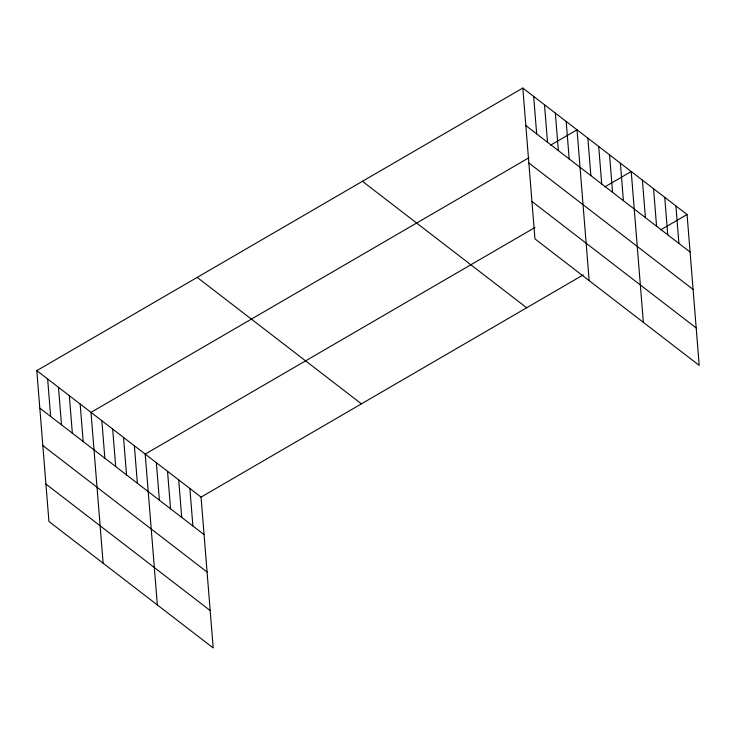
<?xml version="1.0" encoding="UTF-8"?>
<svg xmlns="http://www.w3.org/2000/svg" width="736" height="736" viewBox="0 0 736 736"><rect width="100%" height="100%" fill="white"/><g stroke="black" fill="none" stroke-linecap="round" stroke-linejoin="round"><path stroke-width="1.1" d="M36.8 370.64L201.048 497.104L213.182 647.938L48.935 521.474L36.8 370.64L522.818 88.062L687.065 214.526L699.2 365.36L534.952 238.896L522.818 88.062M528.908 157.771L90.997 412.372L103.132 563.206M550.602 145.158L577.024 129.794L589.159 280.628M534.989 227.479L145.204 454.112L157.338 604.937M604.808 186.889L631.221 171.534L643.356 322.359M201.048 497.104L583.28 274.868M660.652 229.89L687.065 214.526M525.835 125.562L690.083 252.025M528.844 162.96L693.091 289.423M531.944 201.489L696.192 327.962M362.434 181.314L526.682 307.777M197.184 277.389L361.431 403.852M39.818 408.14L204.056 534.603M42.826 445.538L207.064 572.001M45.926 484.067L210.174 610.54M675.896 205.924L678.914 243.423M664.728 197.331L667.745 234.821M653.559 188.729L656.576 226.219M642.39 180.127L645.408 217.626M620.384 163.18L623.401 200.68M609.546 154.836L612.554 192.335M598.699 146.492L601.717 183.982M587.862 138.147L590.879 175.637M566.177 121.449L569.195 158.948M555.34 113.105L558.357 150.595M544.502 104.76L547.52 142.25M533.664 96.407L536.682 133.906M189.879 488.502L192.887 526.001M178.71 479.909L181.718 517.399M167.541 471.307L170.55 508.797M156.372 462.705L159.39 500.204M134.357 445.758L137.374 483.258M123.519 437.414L126.537 474.913M112.682 429.07L115.699 466.56M101.844 420.725L104.852 458.215M80.16 404.027L83.177 441.526M69.322 395.683L72.34 433.173M58.484 387.338L61.493 424.828M47.638 378.985L50.655 416.484"/></g></svg>
